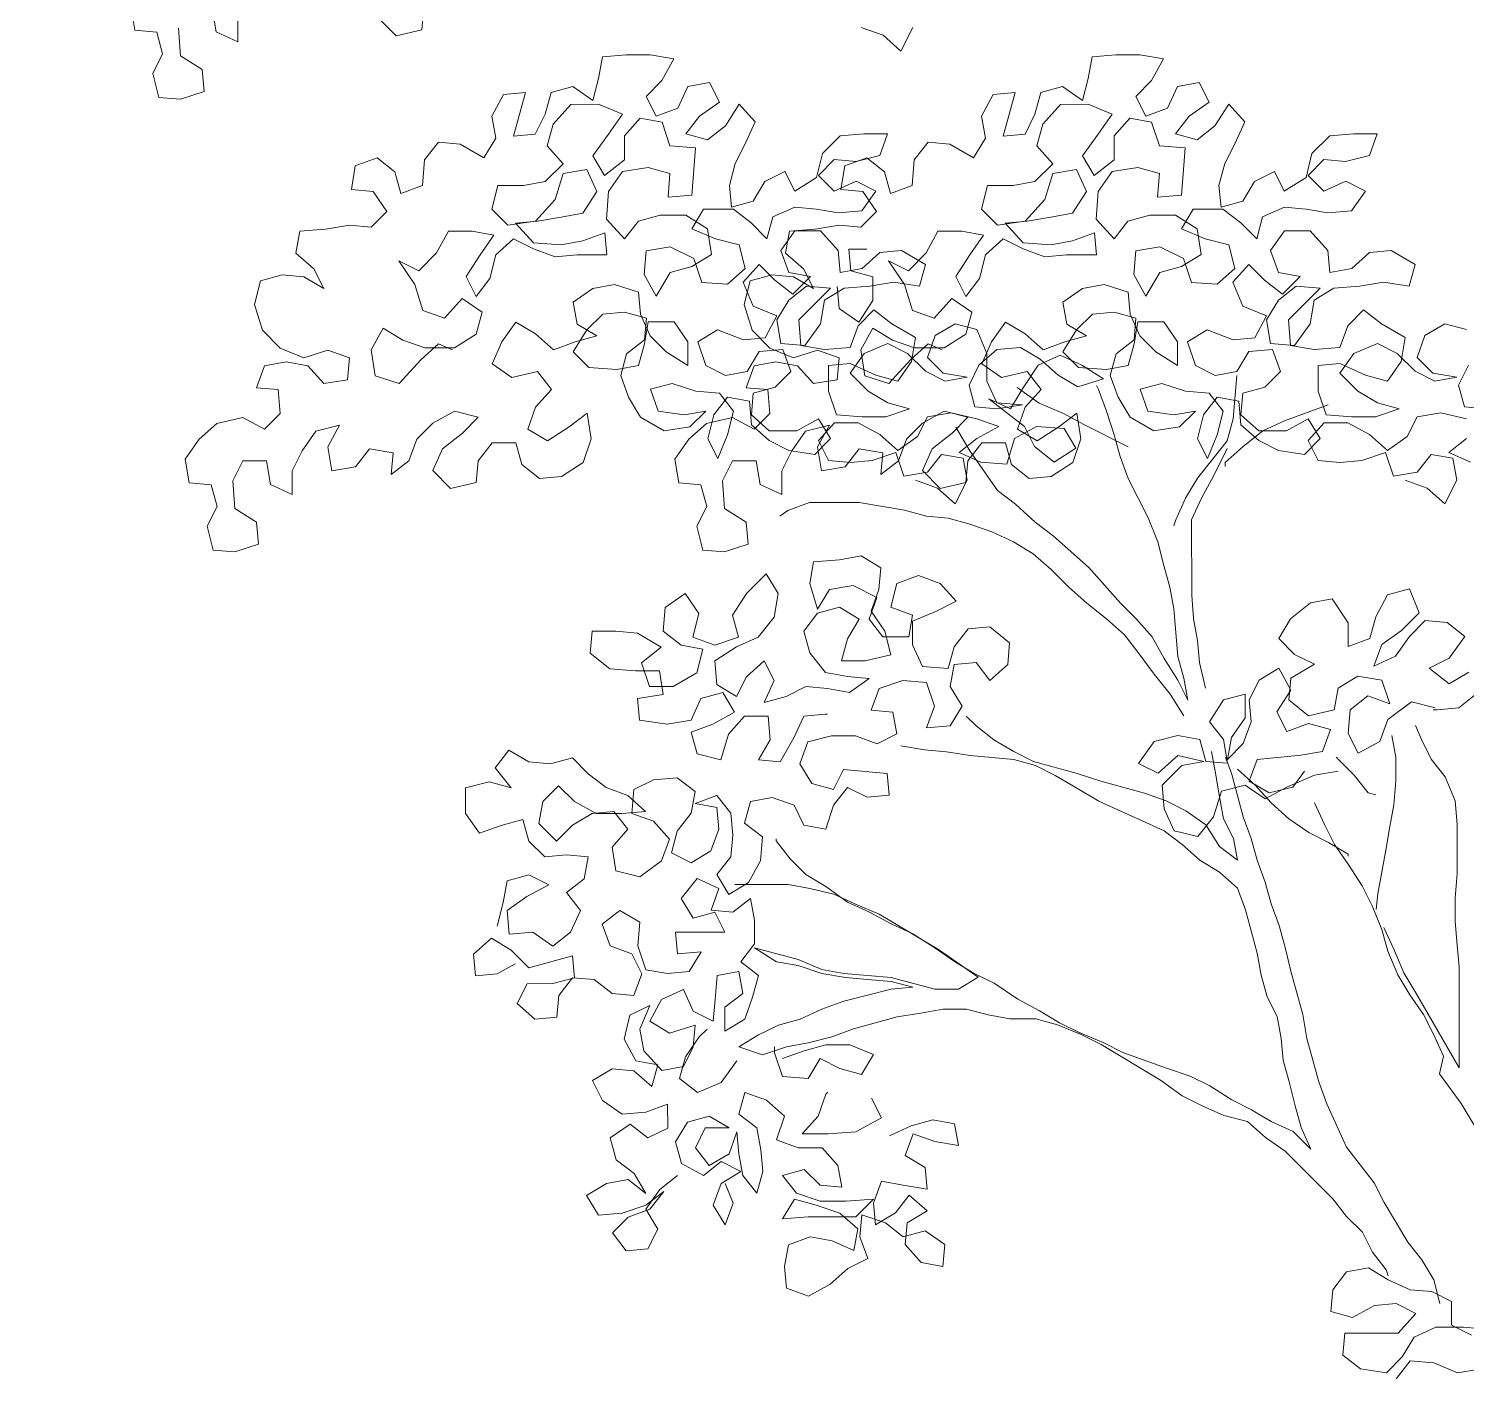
# Model space of a CAD drawing. Header units: inches. Extents: x 0.9 to 45.9, y 0.4 to 30.4.
# Drawn here: x 31.94 to 32.61, y 3.951 to 4.578 of the extents above; entities that cross this region are included whole.
import ezdxf

# ---------------------------------------------------------------- set-up
doc = ezdxf.new("R2010")
doc.units = ezdxf.units.IN
doc.header["$MEASUREMENT"] = 0
doc.layers.add('Arbolles', color=57, linetype='Continuous', lineweight=5)
doc.layers.add('MUEBLES', color=8, linetype='Continuous')

msp = doc.modelspace()

# ---------------------------------------------------------------- linework, layer by layer
at = {"layer": 'Arbolles', "elevation": -0.074}
for points in [[(32.00968, 4.57869), (32.01061, 4.56577), (32.02076, 4.55932), (32.0217, 4.54917), (32.01063, 4.54547), (32.00048, 4.54639), (31.9977, 4.55746), (32.00231, 4.56669), (31.99953, 4.57683), (31.98938, 4.57774), (31.98752, 4.58881)], [(32.03735, 4.58332), (32.03736, 4.57225), (32.02721, 4.57686), (32.02535, 4.58793)], [(32.12407, 4.58802), (32.12315, 4.57787), (32.11116, 4.57509), (32.10285, 4.58338)], [(32.32797, 4.57898), (32.33812, 4.5753), (32.34643, 4.56792), (32.35196, 4.579)], [(32.35333, 4.36798), (32.36348, 4.3643), (32.37179, 4.35693), (32.37732, 4.368), (32.37546, 4.37815), (32.36531, 4.37999), (32.35886, 4.37168), (32.34779, 4.36982), (32.34409, 4.38089), (32.33302, 4.37719), (32.32288, 4.37626), (32.31273, 4.37717), (32.30811, 4.38639), (32.31548, 4.3947), (32.32655, 4.39471), (32.3367, 4.38919), (32.34501, 4.38181), (32.35423, 4.38828), (32.35884, 4.39751), (32.36991, 4.39937), (32.3819, 4.39661), (32.39206, 4.39293), (32.38191, 4.38738), (32.37362, 4.38092), (32.38377, 4.37631), (32.39576, 4.3754), (32.39944, 4.3874), (32.40959, 4.39294), (32.4225, 4.39203), (32.42805, 4.38281), (32.4179, 4.37634), (32.40867, 4.38372), (32.40405, 4.39294), (32.38743, 4.40584), (32.39758, 4.40124), (32.40311, 4.41047), (32.41048, 4.42154), (32.42063, 4.42617), (32.43078, 4.42156), (32.44093, 4.41511), (32.42894, 4.41141), (32.41971, 4.41694), (32.4114, 4.42431), (32.40217, 4.42984), (32.3911, 4.42891), (32.3828, 4.42152), (32.3782, 4.41229), (32.38098, 4.40214), (32.39113, 4.40123), (32.40312, 4.40309), (32.39112, 4.404), (32.3865, 4.41414), (32.38649, 4.42706), (32.38187, 4.43812), (32.37171, 4.44088), (32.36249, 4.43534), (32.35881, 4.42519), (32.3662, 4.41781), (32.37727, 4.41598), (32.36713, 4.41412), (32.3579, 4.41873), (32.34959, 4.42702), (32.34036, 4.43163), (32.32929, 4.42701), (32.32284, 4.41777), (32.33115, 4.40948), (32.34038, 4.40395), (32.35053, 4.40119), (32.33946, 4.39749), (32.32839, 4.39748), (32.3164, 4.39839), (32.3127, 4.40946), (32.31269, 4.42145), (32.32283, 4.42239), (32.33483, 4.41686), (32.34498, 4.4141), (32.35143, 4.42334), (32.35327, 4.43441), (32.34219, 4.44086), (32.33388, 4.44731), (32.32651, 4.43992), (32.32283, 4.42977), (32.31083, 4.42883), (32.29976, 4.43067), (32.29883, 4.44266), (32.31358, 4.45744), (32.3025, 4.45835), (32.29421, 4.45188), (32.28868, 4.44265), (32.29054, 4.43158), (32.30161, 4.43067), (32.30898, 4.44083), (32.31081, 4.4519), (32.32003, 4.45744), (32.33203, 4.45838), (32.3431, 4.46023), (32.35509, 4.4584), (32.35785, 4.46855), (32.34677, 4.475), (32.33663, 4.47406), (32.32833, 4.46668), (32.31818, 4.46482), (32.31725, 4.47497), (32.30894, 4.48419), (32.29695, 4.48418), (32.2905, 4.47494), (32.2942, 4.4648), (32.30435, 4.46296), (32.29605, 4.45465), (32.28774, 4.4611), (32.28035, 4.46848), (32.27298, 4.46017), (32.2776, 4.4491), (32.28868, 4.4445), (32.28315, 4.43434), (32.273, 4.43341), (32.26101, 4.43801), (32.25179, 4.43247), (32.25549, 4.4214), (32.26472, 4.4168), (32.27486, 4.41865), (32.28039, 4.42788), (32.29146, 4.42882), (32.29516, 4.41867), (32.28779, 4.41128), (32.27764, 4.40851), (32.27673, 4.39836), (32.28504, 4.39098), (32.29795, 4.391), (32.3081, 4.39654), (32.31364, 4.38732), (32.30627, 4.37993), (32.29427, 4.38177), (32.28504, 4.38637), (32.27673, 4.39374), (32.2758, 4.40481), (32.26565, 4.40665), (32.2592, 4.39834), (32.25644, 4.38727), (32.26106, 4.37805), (32.26566, 4.38912), (32.26842, 4.40019), (32.26196, 4.40849), (32.25088, 4.4094), (32.23981, 4.41308), (32.22966, 4.41031), (32.23336, 4.40016), (32.24536, 4.39833), (32.25551, 4.40018), (32.24813, 4.3928), (32.23614, 4.39094), (32.22506, 4.39739), (32.21952, 4.40661), (32.21582, 4.41675), (32.21858, 4.4269), (32.22688, 4.43337), (32.22779, 4.44352), (32.21764, 4.44628), (32.20749, 4.44535), (32.20012, 4.43796), (32.19367, 4.4278), (32.20105, 4.42043), (32.21397, 4.41952), (32.22412, 4.42137), (32.22688, 4.43152), (32.22871, 4.44168), (32.24071, 4.44169), (32.24717, 4.43247), (32.24718, 4.4214), (32.23703, 4.42784), (32.22964, 4.43522), (32.22502, 4.44536), (32.22409, 4.45551), (32.21301, 4.45919), (32.20287, 4.45734), (32.19365, 4.45087), (32.1955, 4.44072), (32.20473, 4.4352), (32.19459, 4.43242), (32.18444, 4.42872), (32.17613, 4.43609), (32.1669, 4.44162), (32.16045, 4.43239), (32.15585, 4.42223), (32.16508, 4.41578), (32.17707, 4.41856), (32.18353, 4.41027), (32.17616, 4.40196), (32.17248, 4.3918), (32.18171, 4.38628), (32.19185, 4.39274), (32.20015, 4.39921), (32.20201, 4.38722), (32.19833, 4.37614), (32.18818, 4.36968), (32.17804, 4.36874), (32.16973, 4.37519), (32.16695, 4.38534), (32.15588, 4.38533), (32.14943, 4.37702), (32.14852, 4.36687), (32.13652, 4.36409), (32.12821, 4.37239), (32.13282, 4.38254), (32.14204, 4.38993), (32.14941, 4.39732), (32.13834, 4.40008), (32.12819, 4.39453), (32.12082, 4.38714), (32.11714, 4.37699), (32.10884, 4.37053), (32.10975, 4.38068), (32.09868, 4.38251), (32.09223, 4.3742), (32.08116, 4.37235), (32.07931, 4.38342), (32.08483, 4.39357), (32.07376, 4.39079), (32.06731, 4.38156), (32.06271, 4.37233), (32.06272, 4.36126), (32.05257, 4.36586), (32.05071, 4.37693), (32.03964, 4.37692), (32.03504, 4.36769), (32.03597, 4.35478), (32.04613, 4.34833), (32.04706, 4.33818), (32.03599, 4.33448), (32.02584, 4.33539), (32.02306, 4.34646), (32.02767, 4.35569), (32.02489, 4.36584), (32.01474, 4.36675), (32.01288, 4.37782), (32.01933, 4.38705), (32.02763, 4.39444), (32.03962, 4.39722), (32.04978, 4.39169), (32.05715, 4.39908), (32.05622, 4.41015), (32.04607, 4.41106), (32.04975, 4.42121), (32.0599, 4.42307), (32.07005, 4.42123), (32.07743, 4.41294), (32.0885, 4.41479), (32.08942, 4.42494), (32.07927, 4.42862), (32.0682, 4.42492), (32.05712, 4.42952), (32.04881, 4.43782), (32.04511, 4.44981), (32.04787, 4.46088), (32.05801, 4.46366), (32.06816, 4.46275), (32.07739, 4.45722), (32.07277, 4.46644), (32.06446, 4.47382), (32.0663, 4.48397), (32.07829, 4.4849), (32.08936, 4.48675), (32.09951, 4.48584), (32.10688, 4.49323), (32.10042, 4.50245), (32.09027, 4.50336), (32.0921, 4.51443), (32.10225, 4.51813), (32.11056, 4.51168), (32.11333, 4.50154), (32.12348, 4.50524), (32.12439, 4.51723), (32.13084, 4.52554), (32.14099, 4.52463), (32.15207, 4.51818), (32.15759, 4.52741), (32.15574, 4.53756), (32.16127, 4.54771), (32.17141, 4.54864), (32.1659, 4.52834), (32.17604, 4.52927), (32.18065, 4.5385), (32.18341, 4.54865), (32.19355, 4.55143), (32.20279, 4.54498), (32.20554, 4.55513), (32.20738, 4.56528), (32.21845, 4.56622), (32.22952, 4.56623), (32.24059, 4.56439), (32.23507, 4.55424), (32.22769, 4.54685), (32.23232, 4.53763), (32.24246, 4.54133), (32.24706, 4.55148), (32.25721, 4.55333), (32.26183, 4.54411), (32.25261, 4.53765), (32.24616, 4.52934), (32.25631, 4.52658), (32.26461, 4.53304), (32.27106, 4.5432), (32.27845, 4.5349), (32.27384, 4.52475), (32.26924, 4.51552), (32.26648, 4.50537), (32.26741, 4.49522), (32.27756, 4.498), (32.28309, 4.50723), (32.29231, 4.51185), (32.29693, 4.50263), (32.30707, 4.5091), (32.30983, 4.52017), (32.31812, 4.52848), (32.32919, 4.52941), (32.34027, 4.52942), (32.33658, 4.51927), (32.32552, 4.51649), (32.31537, 4.51741), (32.30799, 4.51002), (32.31538, 4.50265), (32.32552, 4.50727), (32.33475, 4.50266), (32.32831, 4.49343), (32.31723, 4.4925), (32.30708, 4.49433), (32.29694, 4.49525), (32.28679, 4.49063), (32.28403, 4.48047), (32.27665, 4.48785), (32.26834, 4.4943), (32.2545, 4.49429), (32.24897, 4.48506), (32.26005, 4.48045), (32.27112, 4.47769), (32.2739, 4.46663), (32.2656, 4.45924), (32.25361, 4.46015), (32.24991, 4.47122), (32.23883, 4.47674), (32.22776, 4.47489), (32.22685, 4.46382), (32.23239, 4.45367), (32.23884, 4.46475), (32.24899, 4.46753), (32.25821, 4.47307), (32.25635, 4.48506), (32.2462, 4.49151), (32.2342, 4.4915), (32.22406, 4.48872), (32.21761, 4.48041), (32.20929, 4.48963), (32.21021, 4.50255), (32.21665, 4.51178), (32.22865, 4.51364), (32.2388, 4.51088), (32.23789, 4.49981), (32.24896, 4.50074), (32.24987, 4.51273), (32.25078, 4.52288), (32.23879, 4.52379), (32.23509, 4.53486), (32.22494, 4.5367), (32.21756, 4.52839), (32.21757, 4.51732), (32.20835, 4.50993), (32.20281, 4.51915), (32.21018, 4.5293), (32.21663, 4.53854), (32.20556, 4.54314), (32.19264, 4.54313), (32.18434, 4.53389), (32.18159, 4.52374), (32.18897, 4.51545), (32.18068, 4.50714), (32.17053, 4.50528), (32.15854, 4.50527), (32.15578, 4.4942), (32.16317, 4.48682), (32.17608, 4.48868), (32.1853, 4.49884), (32.18898, 4.51083), (32.20005, 4.51269), (32.20467, 4.50254), (32.19822, 4.49239), (32.18807, 4.49054), (32.177, 4.48868), (32.16686, 4.48775), (32.17517, 4.47853), (32.18809, 4.47762), (32.19823, 4.47947), (32.20838, 4.48317), (32.20931, 4.47303), (32.19547, 4.47301), (32.18532, 4.47208), (32.17517, 4.47576), (32.16594, 4.48037), (32.15764, 4.47298), (32.15489, 4.4619), (32.14844, 4.4536), (32.14382, 4.46282), (32.15026, 4.47297), (32.15671, 4.4822), (32.14656, 4.48404), (32.13549, 4.48403), (32.12997, 4.47388), (32.12167, 4.46556), (32.11244, 4.47017), (32.11983, 4.4591), (32.12353, 4.44711), (32.13368, 4.44343), (32.14198, 4.45267), (32.15121, 4.44622), (32.14845, 4.43607), (32.13831, 4.4296), (32.12447, 4.42959), (32.11432, 4.43327), (32.10509, 4.43879), (32.09956, 4.42864), (32.10142, 4.41665), (32.11249, 4.41297), (32.12263, 4.42405), (32.13093, 4.43144), (32.13739, 4.42868)], [(32.61012, 4.43812), (32.59997, 4.44088), (32.59075, 4.43534), (32.58707, 4.42519), (32.59445, 4.41781), (32.60553, 4.41598), (32.59538, 4.41412), (32.58615, 4.41873), (32.57784, 4.42702), (32.56861, 4.43163), (32.55754, 4.42701), (32.55109, 4.41777), (32.5594, 4.40948), (32.56863, 4.40395), (32.57878, 4.40119), (32.56772, 4.39749), (32.55665, 4.39748), (32.54465, 4.39839), (32.54095, 4.40946), (32.54094, 4.42145), (32.55109, 4.42239), (32.56309, 4.41686), (32.57324, 4.4141), (32.57969, 4.42334), (32.58152, 4.43441), (32.57044, 4.44086), (32.56214, 4.44731), (32.55476, 4.43992), (32.55108, 4.42977), (32.53909, 4.42883), (32.52801, 4.43067), (32.52708, 4.44266), (32.54183, 4.45744), (32.53076, 4.45835), (32.52246, 4.45188), (32.51693, 4.44265), (32.51879, 4.43158), (32.52986, 4.43067), (32.53723, 4.44083), (32.53907, 4.4519), (32.54829, 4.45744), (32.56028, 4.45838), (32.57135, 4.46023), (32.58334, 4.4584), (32.5861, 4.46855), (32.57503, 4.475), (32.56488, 4.47406), (32.55658, 4.46668), (32.54644, 4.46482), (32.5455, 4.47497), (32.53719, 4.48419), (32.5252, 4.48418), (32.51875, 4.47494), (32.52245, 4.4648), (32.5326, 4.46296), (32.5243, 4.45465), (32.51599, 4.4611), (32.50861, 4.46848), (32.50123, 4.46017), (32.50586, 4.4491), (32.51693, 4.4445), (32.5114, 4.43434), (32.50126, 4.43341), (32.48926, 4.43801), (32.48004, 4.43247), (32.48374, 4.4214), (32.49297, 4.4168), (32.50312, 4.41865), (32.50864, 4.42788), (32.51971, 4.42882), (32.52341, 4.41867), (32.51604, 4.41128), (32.50589, 4.40851), (32.50498, 4.39836), (32.51329, 4.39098), (32.52621, 4.391), (32.53635, 4.39654), (32.54189, 4.38732), (32.53452, 4.37993), (32.52252, 4.38177), (32.51329, 4.38637), (32.50498, 4.39374), (32.50405, 4.40481), (32.4939, 4.40665), (32.48745, 4.39834), (32.48469, 4.38727), (32.48931, 4.37805), (32.49392, 4.38912), (32.49667, 4.40019), (32.49021, 4.40849), (32.47914, 4.4094), (32.46806, 4.41308), (32.45792, 4.41031), (32.46162, 4.40016), (32.47361, 4.39833), (32.48376, 4.40018), (32.47638, 4.3928), (32.46439, 4.39094), (32.45332, 4.39739), (32.44777, 4.40661), (32.44407, 4.41675), (32.44683, 4.4269), (32.45513, 4.43337), (32.45604, 4.44352), (32.44589, 4.44628), (32.43574, 4.44535), (32.42837, 4.43796), (32.42192, 4.4278), (32.42931, 4.42043), (32.44222, 4.41952), (32.45237, 4.42137), (32.45513, 4.43152), (32.45697, 4.44168), (32.46896, 4.44169), (32.47543, 4.43247), (32.47544, 4.4214), (32.46528, 4.42784), (32.45789, 4.43522), (32.45327, 4.44536), (32.45234, 4.45551), (32.44127, 4.45919), (32.43112, 4.45734), (32.4219, 4.45087), (32.42375, 4.44072), (32.43298, 4.4352), (32.42284, 4.43242), (32.41269, 4.42872), (32.40438, 4.43609), (32.39515, 4.44162), (32.3887, 4.43239), (32.3841, 4.42223), (32.39333, 4.41578), (32.40532, 4.41856), (32.41179, 4.41027), (32.40441, 4.40196), (32.40073, 4.3918), (32.40996, 4.38628), (32.42011, 4.39274), (32.4284, 4.39921), (32.43026, 4.38722), (32.42658, 4.37614), (32.41644, 4.36968), (32.40629, 4.36874), (32.39798, 4.37519), (32.3952, 4.38534), (32.38413, 4.38533), (32.37768, 4.37702), (32.37677, 4.36687), (32.36478, 4.36409), (32.35647, 4.37239), (32.36107, 4.38254), (32.37029, 4.38993), (32.37766, 4.39732), (32.36659, 4.40008), (32.35645, 4.39453), (32.34907, 4.38714), (32.34539, 4.37699), (32.33709, 4.37053), (32.33801, 4.38068), (32.32693, 4.38251), (32.32048, 4.3742), (32.30941, 4.37235), (32.30756, 4.38342), (32.31309, 4.39357), (32.30202, 4.39079), (32.29557, 4.38156), (32.29096, 4.37233), (32.29097, 4.36126), (32.28082, 4.36586), (32.27896, 4.37693), (32.26789, 4.37692), (32.26329, 4.36769), (32.26422, 4.35478), (32.27438, 4.34833), (32.27531, 4.33818), (32.26424, 4.33448), (32.25409, 4.33539), (32.25131, 4.34646), (32.25592, 4.35569), (32.25314, 4.36584), (32.24299, 4.36675), (32.24114, 4.37782), (32.24759, 4.38705), (32.25588, 4.39444), (32.26788, 4.39722), (32.27803, 4.39169), (32.2854, 4.39908), (32.28447, 4.41015), (32.27432, 4.41106), (32.278, 4.42121), (32.28815, 4.42307), (32.2983, 4.42123), (32.30569, 4.41294), (32.31676, 4.41479), (32.31767, 4.42494), (32.30752, 4.42862), (32.29645, 4.42492), (32.28537, 4.42952), (32.27706, 4.43782), (32.27336, 4.44981), (32.27612, 4.46088), (32.28627, 4.46366), (32.29642, 4.46275), (32.30565, 4.45722), (32.30102, 4.46644), (32.29271, 4.47382), (32.29455, 4.48397), (32.30654, 4.4849), (32.31761, 4.48675), (32.32776, 4.48584), (32.33514, 4.49323), (32.32867, 4.50245), (32.31852, 4.50336), (32.32036, 4.51443), (32.3305, 4.51813), (32.33881, 4.51168), (32.34159, 4.50154), (32.35173, 4.50524), (32.35264, 4.51723), (32.35909, 4.52554), (32.36924, 4.52463), (32.38032, 4.51818), (32.38585, 4.52741), (32.38399, 4.53756), (32.38952, 4.54771), (32.39967, 4.54864), (32.39415, 4.52834), (32.4043, 4.52927), (32.4089, 4.5385), (32.41166, 4.54865), (32.42181, 4.55143), (32.43104, 4.54498), (32.4338, 4.55513), (32.43563, 4.56528), (32.4467, 4.56622), (32.45777, 4.56623), (32.46885, 4.56439), (32.46332, 4.55424), (32.45595, 4.54685), (32.46057, 4.53763), (32.47071, 4.54133), (32.47532, 4.55148), (32.48546, 4.55333), (32.49008, 4.54411), (32.48086, 4.53765), (32.47441, 4.52934), (32.48457, 4.52658), (32.49286, 4.53304), (32.49931, 4.5432), (32.5067, 4.5349), (32.5021, 4.52475), (32.49749, 4.51552), (32.49473, 4.50537), (32.49567, 4.49522), (32.50581, 4.498), (32.51134, 4.50723), (32.52056, 4.51185), (32.52518, 4.50263), (32.53532, 4.5091), (32.53808, 4.52017), (32.54638, 4.52848), (32.55745, 4.52941), (32.56852, 4.52942), (32.56484, 4.51927), (32.55377, 4.51649), (32.54362, 4.51741), (32.53625, 4.51002), (32.54363, 4.50265), (32.55378, 4.50727), (32.56301, 4.50266), (32.55656, 4.49343), (32.54549, 4.4925), (32.53534, 4.49433), (32.52519, 4.49525), (32.51504, 4.49063), (32.51229, 4.48047), (32.5049, 4.48785), (32.49659, 4.4943), (32.48275, 4.49429), (32.47722, 4.48506), (32.4883, 4.48045), (32.49937, 4.47769), (32.50215, 4.46663), (32.49385, 4.45924), (32.48186, 4.46015), (32.47816, 4.47122), (32.46708, 4.47674), (32.45601, 4.47489), (32.4551, 4.46382), (32.46064, 4.45367), (32.46709, 4.46475), (32.47724, 4.46753), (32.48646, 4.47307), (32.4846, 4.48506), (32.47445, 4.49151), (32.46246, 4.4915), (32.45231, 4.48872), (32.44586, 4.48041), (32.43755, 4.48963), (32.43846, 4.50255), (32.44491, 4.51178), (32.4569, 4.51364), (32.46705, 4.51088), (32.46614, 4.49981), (32.47721, 4.50074), (32.47812, 4.51273), (32.47903, 4.52288), (32.46704, 4.52379), (32.46334, 4.53486), (32.45319, 4.5367), (32.44581, 4.52839), (32.44583, 4.51732), (32.43661, 4.50993), (32.43106, 4.51915), (32.43843, 4.5293), (32.44488, 4.53854), (32.43381, 4.54314), (32.42089, 4.54313), (32.4126, 4.53389), (32.40984, 4.52374), (32.41723, 4.51545), (32.40893, 4.50714), (32.39878, 4.50528), (32.38679, 4.50527), (32.38403, 4.4942), (32.39142, 4.48682), (32.40433, 4.48868), (32.41355, 4.49884), (32.41723, 4.51083), (32.4283, 4.51269), (32.43292, 4.50254), (32.42647, 4.49239), (32.41633, 4.49054), (32.40526, 4.48868), (32.39511, 4.48775), (32.40342, 4.47853), (32.41634, 4.47762), (32.42649, 4.47947), (32.43663, 4.48317), (32.43756, 4.47303), (32.42372, 4.47301), (32.41358, 4.47208), (32.40342, 4.47576), (32.39419, 4.48037), (32.3859, 4.47298), (32.38314, 4.4619), (32.37669, 4.4536), (32.37207, 4.46282), (32.37852, 4.47297), (32.38497, 4.4822), (32.37482, 4.48404), (32.36374, 4.48403), (32.35822, 4.47388), (32.34992, 4.46556), (32.34069, 4.47017), (32.34808, 4.4591), (32.35179, 4.44711), (32.36194, 4.44343), (32.37023, 4.45267), (32.37946, 4.44622), (32.37671, 4.43607), (32.36656, 4.4296), (32.35272, 4.42959), (32.34257, 4.43327), (32.33334, 4.43879), (32.32781, 4.42864), (32.32967, 4.41665), (32.34075, 4.41297), (32.35088, 4.42405), (32.35918, 4.43144), (32.36564, 4.42868)], [(32.31672, 4.45815), (32.31765, 4.44801), (32.32688, 4.44156), (32.33333, 4.45171), (32.33332, 4.46278), (32.32317, 4.46554), (32.32224, 4.47569), (32.33054, 4.4757)], [(32.50312, 4.41681), (32.50129, 4.39651), (32.49853, 4.38636), (32.49208, 4.37805), (32.48471, 4.36882), (32.47918, 4.35958), (32.47458, 4.34943), (32.47366, 4.34666)], [(32.61106, 4.42152), (32.60645, 4.41229), (32.60923, 4.40214), (32.61938, 4.40123)], [(32.37213, 4.3927), (32.3786, 4.38163), (32.39153, 4.3632), (32.39984, 4.35674), (32.40908, 4.34845), (32.41739, 4.342), (32.43401, 4.32725), (32.44878, 4.31066), (32.45617, 4.30329), (32.46356, 4.29499), (32.4691, 4.28485), (32.47557, 4.2747), (32.48019, 4.26548), (32.47834, 4.27563), (32.47556, 4.28577), (32.47369, 4.30791), (32.47184, 4.31806), (32.46906, 4.32821), (32.46629, 4.33928), (32.46166, 4.35034), (32.45242, 4.36879), (32.44872, 4.37893), (32.44594, 4.38908), (32.44224, 4.40015), (32.43854, 4.41029), (32.43762, 4.41213)], [(32.40072, 4.41118), (32.41087, 4.40381), (32.42195, 4.3992), (32.4321, 4.39368), (32.45241, 4.38355)], [(32.54557, 4.40301), (32.52528, 4.39561), (32.51513, 4.39099), (32.50592, 4.3836), (32.49762, 4.37621), (32.49762, 4.37436)], [(32.58158, 4.36798), (32.59173, 4.3643), (32.60004, 4.35693), (32.60557, 4.368), (32.60372, 4.37815), (32.59357, 4.37999), (32.58711, 4.37168), (32.57605, 4.36982), (32.57234, 4.38089), (32.56128, 4.37719), (32.55113, 4.37626), (32.54098, 4.37717), (32.53636, 4.38639), (32.54373, 4.3947), (32.5548, 4.39471), (32.56496, 4.38919), (32.57327, 4.38181), (32.58249, 4.38828), (32.58709, 4.39751), (32.59816, 4.39937), (32.61016, 4.39661)], [(32.48849, 4.27102), (32.48571, 4.28302), (32.48478, 4.29316), (32.48292, 4.30331), (32.48199, 4.31438), (32.48196, 4.34944), (32.48656, 4.35959), (32.49209, 4.36975), (32.49854, 4.38267)], [(32.61017, 4.38738), (32.60187, 4.38092), (32.61202, 4.37631)], [(32.47835, 4.2581), (32.47189, 4.26824), (32.4645, 4.27746), (32.45711, 4.2876), (32.45064, 4.2959), (32.44233, 4.30327), (32.4331, 4.31065), (32.42479, 4.31802), (32.41648, 4.32631), (32.40817, 4.33369), (32.39894, 4.33921), (32.38878, 4.34382), (32.37863, 4.3475), (32.36848, 4.35026), (32.35833, 4.35117), (32.34818, 4.35393), (32.33711, 4.35576), (32.32696, 4.3576), (32.30389, 4.35758), (32.29375, 4.35388), (32.29006, 4.35111)], [(32.1583, 4.16001), (32.16106, 4.17109), (32.1629, 4.18124), (32.17304, 4.18401), (32.18227, 4.17941), (32.17213, 4.17386), (32.16291, 4.1674), (32.16384, 4.15633), (32.17491, 4.15726), (32.18414, 4.15081), (32.19244, 4.15728), (32.19705, 4.16743), (32.19058, 4.17573), (32.19888, 4.18219), (32.20071, 4.19234), (32.19056, 4.19325), (32.18042, 4.19232), (32.17303, 4.1997), (32.17025, 4.20984), (32.16011, 4.20707), (32.14996, 4.20337), (32.14349, 4.21259), (32.14348, 4.22458), (32.15455, 4.22736), (32.1647, 4.2246), (32.15731, 4.23382), (32.16376, 4.24213), (32.173, 4.2366), (32.18314, 4.23569), (32.19329, 4.23846), (32.20068, 4.23109), (32.20899, 4.22464), (32.21914, 4.22096), (32.22745, 4.21359), (32.21638, 4.21265), (32.20439, 4.21264), (32.19423, 4.21817), (32.18684, 4.22554), (32.17947, 4.21815), (32.17763, 4.208), (32.18595, 4.19971), (32.19332, 4.2071), (32.20254, 4.21264), (32.21269, 4.21357), (32.21915, 4.20527), (32.21178, 4.19696), (32.21364, 4.18589), (32.22471, 4.18314), (32.23485, 4.19053), (32.23853, 4.20068), (32.23114, 4.20898), (32.22099, 4.21266), (32.2219, 4.22373), (32.23113, 4.22835), (32.2422, 4.22928), (32.25051, 4.22283), (32.24867, 4.21268), (32.24222, 4.20437), (32.23946, 4.19422), (32.24869, 4.18962), (32.25791, 4.19516), (32.26159, 4.20531), (32.26066, 4.21546), (32.25051, 4.2173), (32.26066, 4.221), (32.26712, 4.2127), (32.26805, 4.20255), (32.26714, 4.1924), (32.26069, 4.18409), (32.26623, 4.17487), (32.27545, 4.18042), (32.28098, 4.19057), (32.28189, 4.20164), (32.27358, 4.20809), (32.27634, 4.21824), (32.28649, 4.2201), (32.29664, 4.21642), (32.30126, 4.20719), (32.31141, 4.20536), (32.31509, 4.21643), (32.32154, 4.22474), (32.33077, 4.22014), (32.34092, 4.22107), (32.33999, 4.23122), (32.31969, 4.23304), (32.31509, 4.22381), (32.30493, 4.22657), (32.29939, 4.23579), (32.30307, 4.24595), (32.31414, 4.24872), (32.32521, 4.24873), (32.33536, 4.24505), (32.34459, 4.24967), (32.34273, 4.25982), (32.33258, 4.26073), (32.33626, 4.27089), (32.34733, 4.27459), (32.3584, 4.27367), (32.3621, 4.26261), (32.35842, 4.25245), (32.36949, 4.25339), (32.37502, 4.26262), (32.36947, 4.27184), (32.37131, 4.28199), (32.38146, 4.28292), (32.38792, 4.27462), (32.39622, 4.28201), (32.39713, 4.29216), (32.3879, 4.29953), (32.37775, 4.2986), (32.3713, 4.29029), (32.36854, 4.28014), (32.35655, 4.28105), (32.35193, 4.2912), (32.35192, 4.30227), (32.36298, 4.30689), (32.37221, 4.31151), (32.36482, 4.31981), (32.35467, 4.32349), (32.34452, 4.31979), (32.34176, 4.30872), (32.35192, 4.30504), (32.35008, 4.29489), (32.33809, 4.29487), (32.33162, 4.30317), (32.3353, 4.31332), (32.32422, 4.31885), (32.31316, 4.31699), (32.30763, 4.30776), (32.30393, 4.31975), (32.30576, 4.3299), (32.31776, 4.33084), (32.3279, 4.33269), (32.33713, 4.32716), (32.33622, 4.31701), (32.33254, 4.30686), (32.33901, 4.29764), (32.34178, 4.28657), (32.32979, 4.2838), (32.31872, 4.28379), (32.32148, 4.29394), (32.32701, 4.30317), (32.31778, 4.30869), (32.30763, 4.30592), (32.30118, 4.29761), (32.30396, 4.28746), (32.31135, 4.27824), (32.3215, 4.27641), (32.33165, 4.27549), (32.32243, 4.26903), (32.31228, 4.27086), (32.30213, 4.27178), (32.2929, 4.26716), (32.28276, 4.26438), (32.28736, 4.27453), (32.28274, 4.28375), (32.27444, 4.27636), (32.26984, 4.26713), (32.26061, 4.27266), (32.25968, 4.28373), (32.26982, 4.2902), (32.27996, 4.29482), (32.28733, 4.30405), (32.28917, 4.31513), (32.28363, 4.32435), (32.27441, 4.31511), (32.26796, 4.30496), (32.27074, 4.29481), (32.25967, 4.29111), (32.24952, 4.29479), (32.25227, 4.30587), (32.24581, 4.31509), (32.23659, 4.30862), (32.23568, 4.29755), (32.24398, 4.2911), (32.25414, 4.28926), (32.25138, 4.27819), (32.24031, 4.27172), (32.22924, 4.27171), (32.22554, 4.28278), (32.23476, 4.29017), (32.22368, 4.29661), (32.21353, 4.29753), (32.20246, 4.29752), (32.20155, 4.28737), (32.21078, 4.28), (32.22278, 4.27908), (32.23385, 4.27909), (32.2357, 4.26803), (32.22371, 4.26617), (32.22464, 4.25602), (32.23756, 4.25419), (32.24863, 4.25604), (32.25323, 4.2662), (32.26338, 4.26897), (32.26892, 4.25975), (32.25878, 4.25421), (32.24863, 4.25051), (32.25141, 4.24036), (32.26249, 4.2376), (32.26616, 4.2496), (32.27354, 4.25791), (32.28461, 4.25792), (32.28554, 4.24685), (32.28001, 4.23762), (32.29016, 4.23671), (32.29661, 4.24778), (32.30122, 4.25794), (32.31136, 4.25887), (32.31229, 4.25887)], [(32.59552, 4.2619), (32.58444, 4.26465), (32.57338, 4.25634), (32.5697, 4.24619), (32.55956, 4.24064), (32.55494, 4.24987), (32.55585, 4.26094), (32.56415, 4.2674), (32.5743, 4.26372), (32.5706, 4.27479), (32.55952, 4.27663), (32.5503, 4.27108), (32.54847, 4.26093), (32.53648, 4.25815), (32.52724, 4.26552), (32.52816, 4.27567), (32.53922, 4.28214), (32.52999, 4.28675), (32.5226, 4.29412), (32.52813, 4.30335), (32.53735, 4.31074), (32.5475, 4.3126), (32.55489, 4.30153), (32.5549, 4.29046), (32.56504, 4.29416), (32.5678, 4.30431), (32.57333, 4.31446), (32.58347, 4.31724), (32.5881, 4.30617), (32.5798, 4.29786), (32.57058, 4.2914), (32.5669, 4.28125), (32.57704, 4.28587), (32.58349, 4.2951), (32.59087, 4.30249), (32.60102, 4.30157), (32.60933, 4.29512), (32.60196, 4.28497), (32.59273, 4.28035), (32.60197, 4.27297), (32.61119, 4.27852)], [(32.55034, 4.23233), (32.53927, 4.23048), (32.52636, 4.22493), (32.51621, 4.21939), (32.50698, 4.22583), (32.49591, 4.22306), (32.49223, 4.21106), (32.48486, 4.20183), (32.47379, 4.20458), (32.46917, 4.21473), (32.46823, 4.2258), (32.47745, 4.23503), (32.4876, 4.23689), (32.4756, 4.23964), (32.46638, 4.23133), (32.45715, 4.23594), (32.46453, 4.24609), (32.47559, 4.24887), (32.48574, 4.24703), (32.48852, 4.23689), (32.49867, 4.23598), (32.49681, 4.24705), (32.49035, 4.25534), (32.4968, 4.2655), (32.50694, 4.26827), (32.50695, 4.2572), (32.5005, 4.24797), (32.49867, 4.23782), (32.50604, 4.24521), (32.50972, 4.25536), (32.50879, 4.26551), (32.5134, 4.27474), (32.52262, 4.28028), (32.52816, 4.27014), (32.52171, 4.25998), (32.52633, 4.25076), (32.53648, 4.25446), (32.54663, 4.2517), (32.54295, 4.24155), (32.5328, 4.2397), (32.51251, 4.23783), (32.50883, 4.22768), (32.51806, 4.22215), (32.52913, 4.22493), (32.53465, 4.23232)], [(32.61581, 4.2693), (32.60659, 4.26191), (32.59644, 4.26098), (32.5946, 4.26097)], [(32.49128, 4.2415), (32.49314, 4.23136), (32.49499, 4.22029), (32.49685, 4.21014), (32.50147, 4.20092), (32.50332, 4.19077), (32.49502, 4.19722), (32.48855, 4.20737), (32.47932, 4.21382), (32.47009, 4.21842), (32.45993, 4.2221), (32.43963, 4.22762), (32.42856, 4.2313), (32.40826, 4.23682), (32.39903, 4.24142), (32.38979, 4.24695), (32.38149, 4.2534), (32.37687, 4.25801)], [(32.57523, 4.24896), (32.57709, 4.23882), (32.5771, 4.22774), (32.57619, 4.21667), (32.57435, 4.20652), (32.57251, 4.19545), (32.56884, 4.17515), (32.56793, 4.16777)], [(32.57162, 4.15947), (32.57625, 4.14932), (32.58087, 4.13826), (32.58641, 4.12904), (32.60674, 4.094), (32.60672, 4.11891), (32.6067, 4.14105), (32.60577, 4.1512), (32.60484, 4.16227), (32.60483, 4.17334), (32.60574, 4.18441), (32.60572, 4.20747), (32.60478, 4.21854), (32.60016, 4.22961), (32.5937, 4.23791), (32.58907, 4.24713), (32.5863, 4.25359)], [(32.34644, 4.24414), (32.35751, 4.2423), (32.36766, 4.24139), (32.37873, 4.23956), (32.39903, 4.23773), (32.40918, 4.23497), (32.41841, 4.23037), (32.42764, 4.22484), (32.43872, 4.21839), (32.46918, 4.20458), (32.47749, 4.19813), (32.4858, 4.19076), (32.49503, 4.18523), (32.50334, 4.17786), (32.50704, 4.16771), (32.51259, 4.14742), (32.51444, 4.13727), (32.51722, 4.12713), (32.52184, 4.11791), (32.5237, 4.10776), (32.52463, 4.09761), (32.52741, 4.08746), (32.53018, 4.0764), (32.53296, 4.06625), (32.53758, 4.05611), (32.52927, 4.0644), (32.51912, 4.06901), (32.50989, 4.07453), (32.50066, 4.07914), (32.4905, 4.08559), (32.48127, 4.09019), (32.4702, 4.09387), (32.4499, 4.10123), (32.44067, 4.10584), (32.42959, 4.11044), (32.42036, 4.11504), (32.41113, 4.12057), (32.40098, 4.1261), (32.3899, 4.13347), (32.38067, 4.13807), (32.37144, 4.1436), (32.36221, 4.15005), (32.35205, 4.1565), (32.3419, 4.1611), (32.33174, 4.16663), (32.32159, 4.17123), (32.31144, 4.1786), (32.30221, 4.18413), (32.29482, 4.1915), (32.28835, 4.1998), (32.28835, 4.20072)], [(32.59762, 3.9842), (32.59484, 3.99527), (32.5893, 4.00449), (32.58283, 4.01279), (32.57174, 4.03123), (32.56712, 4.04045), (32.55419, 4.05704), (32.54494, 4.07733), (32.54125, 4.08748), (32.53569, 4.10777), (32.53384, 4.11884), (32.52828, 4.13913), (32.5255, 4.1502), (32.52273, 4.16035), (32.51903, 4.17049), (32.51625, 4.18064), (32.51255, 4.19078), (32.50977, 4.20093), (32.50607, 4.21107), (32.50052, 4.23136), (32.49775, 4.23874)], [(32.54941, 4.23879), (32.55772, 4.23049), (32.56419, 4.2222), (32.56788, 4.22128)], [(32.50329, 4.23321), (32.5116, 4.22584), (32.51898, 4.21754), (32.52729, 4.21017), (32.53653, 4.20372), (32.54576, 4.19912), (32.55499, 4.19359), (32.55499, 4.19267)], [(32.6207, 3.963), (32.62068, 3.98514), (32.6216, 3.99529), (32.62343, 4.00636), (32.62527, 4.01651), (32.62525, 4.03866), (32.62247, 4.04973), (32.61323, 4.06817), (32.60768, 4.07739), (32.59752, 4.09122), (32.59936, 4.09952), (32.59474, 4.10967), (32.59011, 4.11889), (32.58365, 4.12811), (32.5781, 4.13733), (32.57348, 4.1484), (32.5707, 4.15854), (32.56608, 4.16961), (32.56146, 4.17883), (32.55499, 4.18898), (32.54852, 4.1982), (32.5439, 4.20742), (32.53928, 4.21756)], [(32.24237, 4.04384), (32.23407, 4.03738), (32.22762, 4.02814), (32.23316, 4.01892), (32.22856, 4.00969), (32.21841, 4.00876), (32.21195, 4.01706), (32.21932, 4.02445), (32.22946, 4.02815), (32.23591, 4.03646), (32.22762, 4.02999), (32.21655, 4.02629), (32.20548, 4.02536), (32.19994, 4.03458), (32.20916, 4.04012), (32.2193, 4.04198), (32.22761, 4.03553), (32.22207, 4.04475), (32.21376, 4.0512), (32.21098, 4.06134), (32.2202, 4.06781), (32.22851, 4.06136), (32.23773, 4.06598), (32.23772, 4.07705), (32.22758, 4.07335), (32.21651, 4.07242), (32.20728, 4.07887), (32.20265, 4.08809), (32.21187, 4.09363), (32.22202, 4.09272), (32.23033, 4.08535), (32.23309, 4.0955), (32.22294, 4.09733), (32.2174, 4.10748), (32.22016, 4.11855), (32.22938, 4.12317), (32.22477, 4.1121), (32.22663, 4.10195), (32.23494, 4.09273), (32.24509, 4.09459), (32.24969, 4.10382), (32.25061, 4.11397), (32.23861, 4.11027), (32.22938, 4.11579), (32.23491, 4.12595), (32.24505, 4.13057), (32.24968, 4.12042), (32.25891, 4.11582), (32.25982, 4.12597), (32.26073, 4.13704), (32.27088, 4.1389), (32.27273, 4.12875), (32.26444, 4.12228), (32.26445, 4.11121), (32.27367, 4.11676), (32.27735, 4.12691), (32.28011, 4.13706), (32.2718, 4.14351), (32.27825, 4.15182), (32.27824, 4.16289), (32.27638, 4.17304), (32.26809, 4.16657), (32.25794, 4.16748), (32.26162, 4.17764), (32.25147, 4.18224), (32.24409, 4.17301), (32.24964, 4.16379), (32.25978, 4.16656), (32.2644, 4.15734), (32.24134, 4.15732), (32.24227, 4.14717), (32.25334, 4.1481), (32.24781, 4.13887), (32.23767, 4.13794), (32.22752, 4.13978), (32.22382, 4.15085), (32.22473, 4.16192), (32.2155, 4.16744), (32.2072, 4.16098), (32.2109, 4.15083), (32.22105, 4.14715), (32.22567, 4.13793), (32.22199, 4.12778), (32.21184, 4.12869), (32.20353, 4.13514), (32.19338, 4.13606), (32.18693, 4.12775), (32.18602, 4.1176), (32.17587, 4.11667), (32.16756, 4.12404), (32.17217, 4.13327), (32.18416, 4.13328), (32.19431, 4.13606), (32.19337, 4.1462), (32.17308, 4.14065), (32.16477, 4.14895), (32.15554, 4.15447), (32.14724, 4.14709), (32.14818, 4.13694), (32.15832, 4.13787), (32.16662, 4.14249)], [(32.269, 4.17949), (32.29391, 4.17951), (32.30406, 4.17767), (32.31513, 4.17492), (32.32528, 4.17031), (32.33636, 4.16571), (32.36405, 4.14913), (32.38252, 4.13623), (32.37329, 4.13069), (32.36222, 4.13068), (32.34192, 4.13619), (32.31978, 4.13802), (32.30963, 4.13985), (32.29855, 4.14446), (32.27825, 4.14997), (32.2884, 4.14352), (32.29855, 4.14169), (32.30963, 4.13801), (32.3207, 4.13617), (32.33085, 4.13526), (32.34192, 4.13435), (32.35207, 4.13159), (32.34193, 4.13066), (32.31979, 4.1251), (32.30964, 4.1214), (32.2995, 4.11678), (32.28935, 4.114), (32.28013, 4.10938), (32.27091, 4.10384), (32.28199, 4.10016), (32.29305, 4.10386), (32.3032, 4.10571), (32.31427, 4.10849), (32.32441, 4.11219), (32.34471, 4.11774), (32.35578, 4.1196), (32.36592, 4.12145), (32.37699, 4.12146), (32.38714, 4.1187), (32.39729, 4.11687), (32.40929, 4.11688), (32.41944, 4.11412), (32.43051, 4.10952), (32.43974, 4.10491), (32.46744, 4.08833), (32.47759, 4.08096), (32.48682, 4.07636), (32.49698, 4.07175), (32.50805, 4.069), (32.51636, 4.06162), (32.52559, 4.05517), (32.54775, 4.03305), (32.55422, 4.02475), (32.56161, 4.01738), (32.56623, 4.00816), (32.57269, 3.99986), (32.57362, 3.99709)], [(32.26999, 4.09738), (32.26262, 4.08722), (32.25156, 4.0826), (32.24325, 4.08905), (32.24601, 4.0992), (32.25246, 4.10843), (32.25614, 4.11213)], [(32.29121, 4.09832), (32.30136, 4.10202), (32.3115, 4.1048), (32.32258, 4.10481), (32.33365, 4.1002), (32.32812, 4.09097), (32.31797, 4.09373), (32.30874, 4.09834), (32.30322, 4.0891), (32.29122, 4.09002), (32.28752, 4.10108), (32.28752, 4.10385)], [(32.34107, 4.06238), (32.35121, 4.06701), (32.36136, 4.06978), (32.37151, 4.06795), (32.37336, 4.0578), (32.36229, 4.05964), (32.35214, 4.06332), (32.34846, 4.05317), (32.35769, 4.04764), (32.35862, 4.03749), (32.34755, 4.03933), (32.3374, 4.04116), (32.33371, 4.03101), (32.33465, 4.02086), (32.34387, 4.02641), (32.35032, 4.03472), (32.35863, 4.02734), (32.34941, 4.0218), (32.34849, 4.01165), (32.35588, 4.00335), (32.36603, 4.00152), (32.36695, 4.01167), (32.35771, 4.01812), (32.34757, 4.01534), (32.33926, 4.02179), (32.32818, 4.02547), (32.32727, 4.01532), (32.33097, 4.00517), (32.32175, 4.00055), (32.31345, 3.99316), (32.30331, 3.98762), (32.29316, 3.9913), (32.29222, 4.00145), (32.29406, 4.0116), (32.30421, 4.0153), (32.31436, 4.01346), (32.32451, 4.00886), (32.32634, 4.01901), (32.31803, 4.02638), (32.30696, 4.03006), (32.29681, 4.03282), (32.29128, 4.02359), (32.30327, 4.02452), (32.32542, 4.02454), (32.33371, 4.03285), (32.3208, 4.03192), (32.3088, 4.03191), (32.29773, 4.03559), (32.29126, 4.04389), (32.30141, 4.04666), (32.3088, 4.03929), (32.31895, 4.03838), (32.31709, 4.04852), (32.3097, 4.05682), (32.29863, 4.05681), (32.28848, 4.06049), (32.29216, 4.07157), (32.28385, 4.07894), (32.2737, 4.08262), (32.27094, 4.07247), (32.27925, 4.06602), (32.2811, 4.05587), (32.28204, 4.04572), (32.27928, 4.03557), (32.27281, 4.04387), (32.27096, 4.05402), (32.27003, 4.06416), (32.26634, 4.05401), (32.25712, 4.04847), (32.25066, 4.05677), (32.25526, 4.066), (32.26633, 4.06601), (32.2571, 4.07153), (32.24696, 4.06876), (32.24143, 4.05953), (32.24421, 4.04938), (32.25436, 4.04385), (32.26266, 4.05032), (32.27189, 4.04571), (32.26267, 4.04017), (32.25899, 4.03002), (32.26453, 4.0208), (32.26821, 4.03095), (32.26451, 4.04017)], [(32.33275, 4.07991), (32.33737, 4.07068), (32.32538, 4.06422), (32.31247, 4.06328), (32.30047, 4.06327), (32.30784, 4.07158), (32.31153, 4.08173), (32.31245, 4.08266)], [(32.61239, 3.96945), (32.60316, 3.97406), (32.60315, 3.98513), (32.59392, 3.98973), (32.58377, 3.99064), (32.57362, 3.99525), (32.56439, 4.00078), (32.55424, 3.99892), (32.54779, 3.99061), (32.54688, 3.98046), (32.55703, 3.9777), (32.56717, 3.98325), (32.57732, 3.98418), (32.58655, 3.97958), (32.57826, 3.97034), (32.55335, 3.97032), (32.55243, 3.96017), (32.56074, 3.95372), (32.57274, 3.95189), (32.58011, 3.95927), (32.58564, 3.9685), (32.59578, 3.97313), (32.6087, 3.97314), (32.61885, 3.97222)], [(32.61702, 3.95377), (32.60595, 3.95192), (32.59488, 3.95652), (32.5838, 3.95743), (32.57735, 3.94912)]]:
    msp.add_lwpolyline(points, dxfattribs=at)
at = {"layer": 'MUEBLES'}
for centre, radius, start, end in [((33.26242, 2.0938, -0.074), 1.91383, 98.17834, 133.71207), ((33.2181, 2.33136, -0.074), 1.65659, 97.77371, 134.09068)]:
    msp.add_arc(centre, radius, start, end, dxfattribs=at)

doc.saveas('drawing.dxf')
